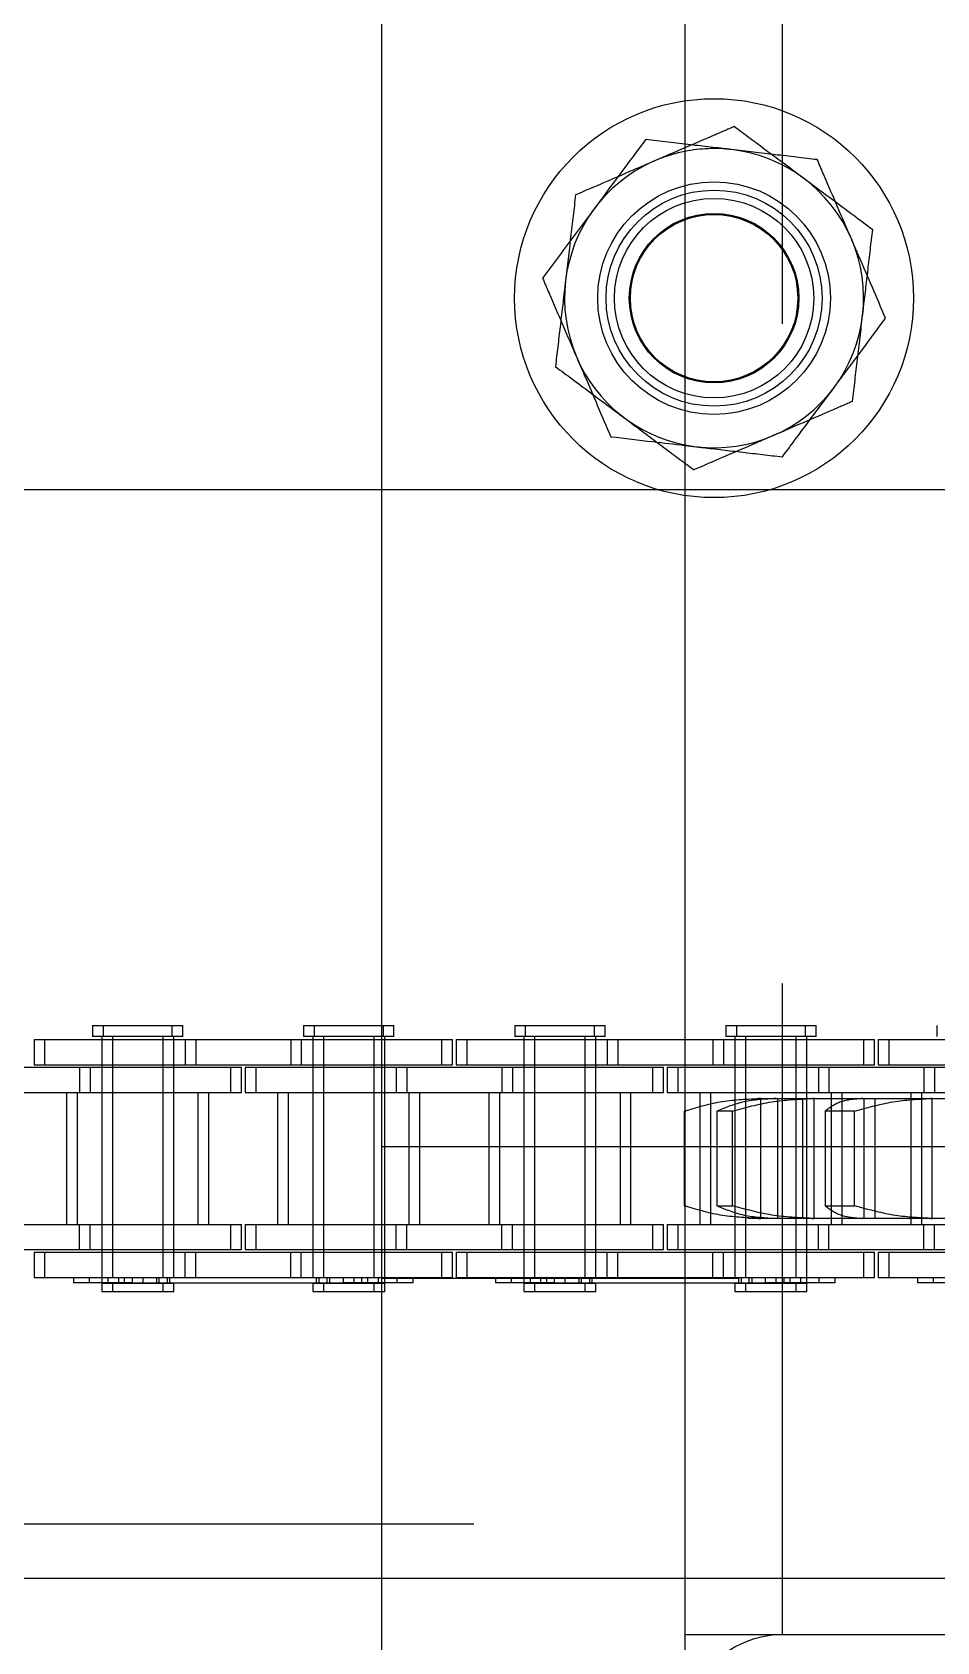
# Model space of a CAD drawing. Header units: metres. Extents: x 0 to 21025, y 0 to 14850.
# Drawn here: x 5680.5 to 5734.9, y 9052.3 to 9149.1 of the extents above; entities that cross this region are included whole.
import ezdxf

# ---------------------------------------------------------------- set-up
doc = ezdxf.new("R2010")
doc.units = ezdxf.units.M
doc.header["$LTSCALE"] = 25
doc.linetypes.add('HIDDEN2', pattern=[4.7625, 3.175, -1.5875])
doc.layers.add('SL4', color=4, linetype='Continuous')
doc.layers.add('ST1', color=7, linetype='HIDDEN2')

msp = doc.modelspace()

# ---------------------------------------------------------------- linework, layer by layer
at = {"layer": 'SL4'}
for p, q in [((5719.777, 9261.149), (5719.777, 9121.619)), ((5701.527, 9121.619), (5701.527, 9153.134)), ((5719.777, 9142.4), (5717.414, 9142.678)), ((5540.514, 9121.619), (6330.271, 9121.619)), ((5540.514, 9056.144), (6330.277, 9056.144))]:
    msp.add_line(p, q, dxfattribs=at)
for start, end in [(101.21227, 143.31178), (143.31178, 203.31178), (203.31178, 258.78773)]:
    msp.add_arc((5721.527, 9133.134), 9, start, end, dxfattribs=at)
for points, knots in [([(5717.414, 9142.678), (5716.91, 9142.001), (5715.892, 9140.635), (5714.84, 9139.223), (5714.31, 9138.511)], [0, 0, 0, 0, 0.495458, 1, 1, 1, 1]), ([(5714.31, 9138.511), (5714.236, 9138.412), (5713.679, 9137.664), (5712.628, 9136.254), (5711.682, 9134.984), (5711.205, 9134.344)], [0, 0, 0, 0, 0.07009, 0.530784, 1, 1, 1, 1]), ([(5711.205, 9134.344), (5711.336, 9134.039), (5712.006, 9132.486), (5712.702, 9130.87), (5713.261, 9129.572)], [0, 0, 0, 0, 0.196353, 1, 1, 1, 1]), ([(5713.261, 9129.572), (5713.415, 9129.216), (5714.11, 9127.602), (5714.789, 9126.027), (5715.318, 9124.8)], [0, 0, 0, 0, 0.2203639, 1, 1, 1, 1]), ([(5715.318, 9124.8), (5716.155, 9124.702), (5717.618, 9124.53), (5719.13, 9124.353), (5719.777, 9124.277)], [0, 0, 0, 0, 0.572461, 1, 1, 1, 1])]:
    msp.add_open_spline(points, degree=3, knots=knots, dxfattribs=at)
at = {"layer": 'ST1'}
for p, q in [((5725.627, 9330.034), (5725.627, 9052.734)), ((5719.777, 9124.305), (5720.478, 9124.195)), ((5719.777, 9124.277), (5720.478, 9124.195)), ((5701.527, 9046.619), (5701.527, 9121.619)), ((5719.777, 9121.619), (5719.777, 9046.619)), ((5684.13, 9089.384), (5688.927, 9089.384)), ((5684.13, 9089.384), (5684.13, 9088.725)), ((5684.769, 9089.384), (5684.769, 9088.725)), ((5688.927, 9089.384), (5689.566, 9089.384)), ((5688.927, 9088.725), (5688.927, 9089.384)), ((5689.566, 9088.725), (5689.566, 9089.384)), ((5696.83, 9089.384), (5701.627, 9089.384)), ((5696.83, 9089.384), (5696.83, 9088.725)), ((5697.469, 9089.384), (5697.469, 9088.725)), ((5701.627, 9089.384), (5702.266, 9089.384)), ((5701.627, 9088.725), (5701.627, 9089.384)), ((5702.266, 9088.725), (5702.266, 9089.384)), ((5709.53, 9089.384), (5714.327, 9089.384)), ((5709.53, 9089.384), (5709.53, 9088.725)), ((5710.169, 9089.384), (5710.169, 9088.725)), ((5714.327, 9089.384), (5714.966, 9089.384)), ((5714.327, 9088.725), (5714.327, 9089.384)), ((5714.966, 9088.725), (5714.966, 9089.384)), ((5722.23, 9089.384), (5727.027, 9089.384)), ((5722.23, 9089.384), (5722.23, 9088.725)), ((5722.869, 9089.384), (5722.869, 9088.725)), ((5727.027, 9089.384), (5727.666, 9089.384)), ((5727.027, 9088.725), (5727.027, 9089.384)), ((5727.666, 9088.725), (5727.666, 9089.384)), ((5734.93, 9089.384), (5734.93, 9088.725)), ((5680.608, 9088.541), (5689.703, 9088.541)), ((5680.608, 9088.541), (5680.608, 9087.021)), ((5681.247, 9088.541), (5681.247, 9087.021)), ((5688.927, 9088.725), (5684.13, 9088.725)), ((5684.683, 9088.725), (5684.683, 9074.227)), ((5684.683, 9088.541), (5684.683, 9087.021)), ((5685.322, 9088.725), (5685.322, 9074.227)), ((5685.322, 9088.541), (5685.322, 9087.021)), ((5688.373, 9074.227), (5688.373, 9088.725)), ((5688.373, 9087.021), (5688.373, 9088.541)), ((5689.566, 9088.725), (5688.927, 9088.725)), ((5689.012, 9074.227), (5689.012, 9088.725)), ((5689.012, 9087.021), (5689.012, 9088.541)), ((5689.703, 9088.541), (5689.703, 9087.021)), ((5689.703, 9088.541), (5696.053, 9088.541)), ((5690.342, 9088.541), (5690.342, 9087.021)), ((5696.053, 9088.541), (5696.053, 9087.021)), ((5696.053, 9088.541), (5705.148, 9088.541)), ((5696.692, 9088.541), (5696.692, 9087.021)), ((5701.627, 9088.725), (5696.83, 9088.725)), ((5697.383, 9088.725), (5697.383, 9074.227)), ((5697.383, 9088.541), (5697.383, 9087.021)), ((5698.022, 9088.725), (5698.022, 9074.227)), ((5698.022, 9088.541), (5698.022, 9087.021)), ((5701.073, 9074.227), (5701.073, 9088.725)), ((5701.073, 9087.021), (5701.073, 9088.541)), ((5702.266, 9088.725), (5701.627, 9088.725)), ((5701.712, 9074.227), (5701.712, 9088.725)), ((5701.712, 9087.021), (5701.712, 9088.541)), ((5705.148, 9088.541), (5705.787, 9088.541)), ((5705.148, 9087.021), (5705.148, 9088.541)), ((5705.787, 9087.021), (5705.787, 9088.541)), ((5706.008, 9088.541), (5715.103, 9088.541)), ((5706.008, 9088.541), (5706.008, 9087.021)), ((5706.647, 9088.541), (5706.647, 9087.021)), ((5714.327, 9088.725), (5709.53, 9088.725)), ((5710.083, 9088.725), (5710.083, 9074.227)), ((5710.083, 9088.541), (5710.083, 9087.021)), ((5710.722, 9088.725), (5710.722, 9074.227)), ((5710.722, 9088.541), (5710.722, 9087.021)), ((5713.773, 9074.227), (5713.773, 9088.725)), ((5713.773, 9087.021), (5713.773, 9088.541)), ((5714.966, 9088.725), (5714.327, 9088.725)), ((5714.412, 9074.227), (5714.412, 9088.725)), ((5714.412, 9087.021), (5714.412, 9088.541)), ((5715.103, 9088.541), (5715.103, 9087.021)), ((5715.103, 9088.541), (5721.453, 9088.541)), ((5715.742, 9088.541), (5715.742, 9087.021)), ((5721.453, 9088.541), (5721.453, 9087.021)), ((5721.453, 9088.541), (5730.548, 9088.541)), ((5722.092, 9088.541), (5722.092, 9087.021)), ((5727.027, 9088.725), (5722.23, 9088.725)), ((5722.783, 9088.725), (5722.783, 9074.227)), ((5722.783, 9088.541), (5722.783, 9087.021)), ((5723.422, 9088.725), (5723.422, 9074.227)), ((5723.422, 9088.541), (5723.422, 9087.021)), ((5726.473, 9074.227), (5726.473, 9088.725)), ((5726.473, 9087.021), (5726.473, 9088.541)), ((5727.666, 9088.725), (5727.027, 9088.725)), ((5727.112, 9074.227), (5727.112, 9088.725)), ((5727.112, 9087.021), (5727.112, 9088.541)), ((5730.548, 9088.541), (5731.187, 9088.541)), ((5730.548, 9087.021), (5730.548, 9088.541)), ((5731.187, 9087.021), (5731.187, 9088.541)), ((5731.408, 9088.541), (5740.503, 9088.541)), ((5731.408, 9088.541), (5731.408, 9087.021)), ((5732.047, 9088.541), (5732.047, 9087.021)), ((5677.003, 9086.869), (5683.353, 9086.869)), ((5680.608, 9087.021), (5689.703, 9087.021)), ((5683.353, 9086.869), (5683.353, 9085.349)), ((5683.353, 9086.869), (5692.448, 9086.869)), ((5683.992, 9086.869), (5683.992, 9085.349)), ((5684.683, 9086.869), (5684.683, 9085.349)), ((5685.322, 9086.869), (5685.322, 9085.349)), ((5688.373, 9085.349), (5688.373, 9086.869)), ((5689.012, 9085.349), (5689.012, 9086.869)), ((5689.703, 9087.021), (5696.053, 9087.021)), ((5692.448, 9086.869), (5693.087, 9086.869)), ((5692.448, 9085.349), (5692.448, 9086.869)), ((5693.087, 9085.349), (5693.087, 9086.869)), ((5693.308, 9086.869), (5702.403, 9086.869)), ((5693.308, 9086.869), (5693.308, 9085.349)), ((5693.947, 9086.869), (5693.947, 9085.349)), ((5696.053, 9087.021), (5705.148, 9087.021)), ((5697.383, 9086.869), (5697.383, 9085.349)), ((5698.022, 9086.869), (5698.022, 9085.349)), ((5701.073, 9085.349), (5701.073, 9086.869)), ((5701.712, 9085.349), (5701.712, 9086.869)), ((5702.403, 9086.869), (5702.403, 9085.349)), ((5702.403, 9086.869), (5708.753, 9086.869)), ((5703.042, 9086.869), (5703.042, 9085.349)), ((5705.148, 9087.021), (5705.787, 9087.021)), ((5706.008, 9087.021), (5715.103, 9087.021)), ((5708.753, 9086.869), (5708.753, 9085.349)), ((5708.753, 9086.869), (5717.848, 9086.869)), ((5709.392, 9086.869), (5709.392, 9085.349)), ((5710.083, 9086.869), (5710.083, 9085.349)), ((5710.722, 9086.869), (5710.722, 9085.349)), ((5713.773, 9085.349), (5713.773, 9086.869)), ((5714.412, 9085.349), (5714.412, 9086.869)), ((5715.103, 9087.021), (5721.453, 9087.021)), ((5717.848, 9086.869), (5718.487, 9086.869)), ((5717.848, 9085.349), (5717.848, 9086.869)), ((5718.487, 9085.349), (5718.487, 9086.869)), ((5718.708, 9086.869), (5727.803, 9086.869)), ((5718.708, 9086.869), (5718.708, 9085.349)), ((5719.347, 9086.869), (5719.347, 9085.349)), ((5721.453, 9087.021), (5730.548, 9087.021)), ((5722.783, 9086.869), (5722.783, 9085.349)), ((5723.422, 9086.869), (5723.422, 9085.349)), ((5726.473, 9085.349), (5726.473, 9086.869)), ((5727.112, 9085.349), (5727.112, 9086.869)), ((5727.803, 9086.869), (5727.803, 9085.349)), ((5727.803, 9086.869), (5734.153, 9086.869)), ((5728.442, 9086.869), (5728.442, 9085.349)), ((5730.548, 9087.021), (5731.187, 9087.021)), ((5731.408, 9087.021), (5740.503, 9087.021)), ((5734.153, 9086.869), (5734.153, 9085.349)), ((5734.153, 9086.869), (5743.248, 9086.869)), ((5734.792, 9086.869), (5734.792, 9085.349)), ((5677.003, 9085.349), (5683.353, 9085.349)), ((5682.568, 9085.349), (5682.568, 9077.419)), ((5683.207, 9085.349), (5683.207, 9077.419)), ((5683.353, 9085.349), (5692.448, 9085.349)), ((5684.683, 9085.349), (5684.683, 9077.419)), ((5685.322, 9085.349), (5685.322, 9077.419)), ((5688.373, 9077.419), (5688.373, 9085.349)), ((5689.012, 9077.419), (5689.012, 9085.349)), ((5690.488, 9077.419), (5690.488, 9085.349)), ((5691.127, 9077.419), (5691.127, 9085.349)), ((5692.448, 9085.349), (5693.087, 9085.349)), ((5693.308, 9085.349), (5702.403, 9085.349)), ((5695.268, 9085.349), (5695.268, 9077.419)), ((5695.907, 9085.349), (5695.907, 9077.419)), ((5697.383, 9085.349), (5697.383, 9077.419)), ((5698.022, 9085.349), (5698.022, 9077.419)), ((5701.073, 9077.419), (5701.073, 9085.349)), ((5701.712, 9077.419), (5701.712, 9085.349)), ((5702.403, 9085.349), (5708.753, 9085.349)), ((5703.188, 9077.419), (5703.188, 9085.349)), ((5703.827, 9077.419), (5703.827, 9085.349)), ((5707.968, 9085.349), (5707.968, 9077.419)), ((5708.607, 9085.349), (5708.607, 9077.419)), ((5708.753, 9085.349), (5717.848, 9085.349)), ((5710.083, 9085.349), (5710.083, 9077.419)), ((5710.722, 9085.349), (5710.722, 9077.419)), ((5713.773, 9077.419), (5713.773, 9085.349)), ((5714.412, 9077.419), (5714.412, 9085.349)), ((5715.888, 9077.419), (5715.888, 9085.349)), ((5716.527, 9077.419), (5716.527, 9085.349)), ((5717.848, 9085.349), (5718.487, 9085.349)), ((5718.708, 9085.349), (5727.803, 9085.349)), ((5720.668, 9085.349), (5720.668, 9077.419)), ((5721.307, 9085.349), (5721.307, 9077.419)), ((5722.783, 9085.349), (5722.783, 9077.419)), ((5723.422, 9085.349), (5723.422, 9077.419)), ((5726.473, 9077.419), (5726.473, 9085.349)), ((5727.112, 9077.419), (5727.112, 9085.349)), ((5727.803, 9085.349), (5734.153, 9085.349)), ((5728.588, 9077.419), (5728.588, 9085.349)), ((5729.227, 9077.419), (5729.227, 9085.349)), ((5733.368, 9085.349), (5733.368, 9077.419)), ((5734.007, 9085.349), (5734.007, 9077.419)), ((5734.153, 9085.349), (5743.248, 9085.349)), ((5719.758, 9084.227), (5719.734, 9084.227)), ((5719.734, 9084.227), (5719.734, 9078.541)), ((5719.758, 9078.541), (5719.758, 9084.227)), ((5722.634, 9084.227), (5721.696, 9084.227)), ((5721.696, 9084.227), (5721.696, 9078.541)), ((5722.634, 9078.541), (5722.634, 9084.227)), ((5724.067, 9084.989), (5724.208, 9084.989)), ((5724.208, 9084.989), (5724.334, 9084.989)), ((5724.334, 9084.989), (5724.208, 9084.989)), ((5724.334, 9077.779), (5724.334, 9084.989)), ((5724.334, 9084.989), (5725.264, 9084.989)), ((5725.264, 9084.989), (5727.429, 9084.989)), ((5725.373, 9077.779), (5725.373, 9084.989)), ((5726.871, 9077.779), (5726.871, 9084.989)), ((5727.429, 9084.989), (5727.557, 9084.989)), ((5727.557, 9084.989), (5727.429, 9084.989)), ((5727.557, 9077.779), (5727.557, 9084.989)), ((5727.557, 9084.989), (5730.471, 9084.989)), ((5729.978, 9084.227), (5728.215, 9084.227)), ((5728.215, 9084.227), (5728.215, 9078.541)), ((5729.978, 9078.541), (5729.978, 9084.227)), ((5730.471, 9084.989), (5734.54, 9084.989)), ((5730.549, 9077.779), (5730.549, 9084.989)), ((5731.218, 9077.779), (5731.218, 9084.989)), ((5734.54, 9084.989), (5734.655, 9084.989)), ((5734.655, 9084.989), (5734.54, 9084.989)), ((5734.655, 9077.779), (5734.655, 9084.989)), ((5734.655, 9084.989), (5739.2, 9084.989)), ((5701.527, 9082.101), (5961.718, 9082.101)), ((5719.734, 9078.541), (5719.758, 9078.541)), ((5721.696, 9078.541), (5722.634, 9078.541)), ((5728.215, 9078.541), (5729.978, 9078.541)), ((5677.003, 9077.419), (5683.353, 9077.419)), ((5683.353, 9075.899), (5683.353, 9077.419)), ((5683.353, 9077.419), (5692.448, 9077.419)), ((5683.992, 9075.899), (5683.992, 9077.419)), ((5684.683, 9077.419), (5684.683, 9075.899)), ((5685.322, 9077.419), (5685.322, 9075.899)), ((5688.373, 9075.899), (5688.373, 9077.419)), ((5689.012, 9075.899), (5689.012, 9077.419)), ((5692.448, 9077.419), (5693.087, 9077.419)), ((5692.448, 9075.899), (5692.448, 9077.419)), ((5693.087, 9075.899), (5693.087, 9077.419)), ((5693.308, 9077.419), (5702.403, 9077.419)), ((5693.308, 9077.419), (5693.308, 9075.899)), ((5693.947, 9077.419), (5693.947, 9075.899)), ((5697.383, 9077.419), (5697.383, 9075.899)), ((5698.022, 9077.419), (5698.022, 9075.899)), ((5701.073, 9075.899), (5701.073, 9077.419)), ((5701.712, 9075.899), (5701.712, 9077.419)), ((5702.403, 9075.899), (5702.403, 9077.419)), ((5702.403, 9077.419), (5708.753, 9077.419)), ((5703.042, 9075.899), (5703.042, 9077.419)), ((5708.753, 9075.899), (5708.753, 9077.419)), ((5708.753, 9077.419), (5717.848, 9077.419)), ((5709.392, 9075.899), (5709.392, 9077.419)), ((5710.083, 9077.419), (5710.083, 9075.899)), ((5710.722, 9077.419), (5710.722, 9075.899)), ((5713.773, 9075.899), (5713.773, 9077.419)), ((5714.412, 9075.899), (5714.412, 9077.419)), ((5717.848, 9077.419), (5718.487, 9077.419)), ((5717.848, 9075.899), (5717.848, 9077.419)), ((5718.487, 9075.899), (5718.487, 9077.419)), ((5718.708, 9077.419), (5727.803, 9077.419)), ((5718.708, 9077.419), (5718.708, 9075.899)), ((5719.347, 9077.419), (5719.347, 9075.899)), ((5722.783, 9077.419), (5722.783, 9075.899)), ((5723.422, 9077.419), (5723.422, 9075.899)), ((5723.571, 9077.788), (5724.067, 9077.779)), ((5724.208, 9077.779), (5724.067, 9077.779)), ((5724.334, 9077.779), (5724.208, 9077.779)), ((5724.208, 9077.779), (5724.334, 9077.779)), ((5725.264, 9077.779), (5724.334, 9077.779)), ((5727.429, 9077.779), (5725.264, 9077.779)), ((5726.473, 9075.899), (5726.473, 9077.419)), ((5727.112, 9075.899), (5727.112, 9077.419)), ((5727.557, 9077.779), (5727.429, 9077.779)), ((5727.429, 9077.779), (5727.557, 9077.779)), ((5730.471, 9077.779), (5727.557, 9077.779)), ((5727.803, 9075.899), (5727.803, 9077.419)), ((5727.803, 9077.419), (5734.153, 9077.419)), ((5728.442, 9075.899), (5728.442, 9077.419)), ((5734.54, 9077.779), (5730.471, 9077.779)), ((5734.153, 9075.899), (5734.153, 9077.419)), ((5734.153, 9077.419), (5743.248, 9077.419)), ((5734.655, 9077.779), (5734.54, 9077.779)), ((5734.54, 9077.779), (5734.655, 9077.779)), ((5739.2, 9077.779), (5734.655, 9077.779)), ((5734.792, 9075.899), (5734.792, 9077.419)), ((5677.003, 9075.899), (5683.353, 9075.899)), ((5680.608, 9075.747), (5689.703, 9075.747)), ((5680.608, 9075.747), (5680.608, 9074.227)), ((5681.247, 9075.747), (5681.247, 9074.227)), ((5683.353, 9075.899), (5692.448, 9075.899)), ((5684.683, 9075.747), (5684.683, 9073.894)), ((5685.322, 9075.747), (5685.322, 9074.227)), ((5688.373, 9074.227), (5688.373, 9075.747)), ((5689.012, 9074.227), (5689.012, 9075.747)), ((5689.703, 9074.227), (5689.703, 9075.747)), ((5689.703, 9075.747), (5696.053, 9075.747)), ((5690.342, 9074.227), (5690.342, 9075.747)), ((5692.448, 9075.899), (5693.087, 9075.899)), ((5693.308, 9075.899), (5702.403, 9075.899)), ((5696.053, 9074.227), (5696.053, 9075.747)), ((5696.053, 9075.747), (5705.148, 9075.747)), ((5696.692, 9074.227), (5696.692, 9075.747)), ((5697.383, 9075.747), (5697.383, 9074.227)), ((5698.022, 9075.747), (5698.022, 9074.227)), ((5701.073, 9074.227), (5701.073, 9075.747)), ((5701.712, 9073.894), (5701.712, 9075.747)), ((5702.403, 9075.899), (5708.753, 9075.899)), ((5705.148, 9075.747), (5705.787, 9075.747)), ((5705.148, 9074.227), (5705.148, 9075.747)), ((5705.787, 9074.227), (5705.787, 9075.747)), ((5706.008, 9075.747), (5715.103, 9075.747)), ((5706.008, 9075.747), (5706.008, 9074.227)), ((5706.647, 9075.747), (5706.647, 9074.227)), ((5708.753, 9075.899), (5717.848, 9075.899)), ((5710.083, 9075.747), (5710.083, 9073.894)), ((5710.722, 9075.747), (5710.722, 9074.227)), ((5713.773, 9074.227), (5713.773, 9075.747)), ((5714.412, 9074.227), (5714.412, 9075.747)), ((5715.103, 9074.227), (5715.103, 9075.747)), ((5715.103, 9075.747), (5721.453, 9075.747)), ((5715.742, 9074.227), (5715.742, 9075.747)), ((5717.848, 9075.899), (5718.487, 9075.899)), ((5718.708, 9075.899), (5727.803, 9075.899)), ((5721.453, 9074.227), (5721.453, 9075.747)), ((5721.453, 9075.747), (5730.548, 9075.747)), ((5722.092, 9074.227), (5722.092, 9075.747)), ((5722.783, 9075.747), (5722.783, 9074.227)), ((5723.422, 9075.747), (5723.422, 9074.227)), ((5726.473, 9074.227), (5726.473, 9075.747)), ((5727.112, 9073.894), (5727.112, 9075.747)), ((5727.803, 9075.899), (5734.153, 9075.899)), ((5730.548, 9075.747), (5731.187, 9075.747)), ((5730.548, 9074.227), (5730.548, 9075.747)), ((5731.187, 9074.227), (5731.187, 9075.747)), ((5731.408, 9075.747), (5740.503, 9075.747)), ((5731.408, 9075.747), (5731.408, 9074.227)), ((5732.047, 9075.747), (5732.047, 9074.227)), ((5734.153, 9075.899), (5743.248, 9075.899)), ((5680.608, 9074.227), (5689.703, 9074.227)), ((5682.976, 9074.227), (5682.976, 9073.894)), ((5686.528, 9073.894), (5682.976, 9073.894)), ((5683.937, 9073.894), (5683.937, 9074.227)), ((5688.373, 9073.858), (5684.683, 9073.858)), ((5684.683, 9073.858), (5684.683, 9073.384)), ((5685.052, 9074.227), (5685.052, 9073.858)), ((5685.322, 9073.858), (5685.322, 9073.384)), ((5685.691, 9074.227), (5685.691, 9073.858)), ((5686.06, 9073.894), (5686.06, 9074.227)), ((5686.528, 9073.894), (5686.528, 9074.227)), ((5686.528, 9073.894), (5699.228, 9073.894)), ((5687.167, 9073.894), (5687.167, 9074.227)), ((5688.004, 9073.858), (5688.004, 9074.227)), ((5688.147, 9073.894), (5688.147, 9074.227)), ((5689.012, 9073.858), (5688.373, 9073.858)), ((5688.373, 9073.384), (5688.373, 9073.858)), ((5688.643, 9073.858), (5688.643, 9074.227)), ((5688.786, 9073.894), (5688.786, 9074.227)), ((5689.012, 9073.384), (5689.012, 9073.858)), ((5689.703, 9074.227), (5696.053, 9074.227)), ((5696.053, 9074.227), (5705.148, 9074.227)), ((5701.073, 9073.858), (5697.383, 9073.858)), ((5697.383, 9073.858), (5697.383, 9073.384)), ((5697.609, 9073.894), (5697.609, 9074.227)), ((5697.752, 9074.227), (5697.752, 9073.858)), ((5698.022, 9073.858), (5698.022, 9073.384)), ((5698.248, 9073.894), (5698.248, 9074.227)), ((5698.391, 9074.227), (5698.391, 9073.858)), ((5699.228, 9073.894), (5699.228, 9074.227)), ((5702.459, 9073.894), (5699.228, 9073.894)), ((5699.867, 9073.894), (5699.867, 9074.227)), ((5700.335, 9073.894), (5700.335, 9074.227)), ((5700.704, 9073.858), (5700.704, 9074.227)), ((5701.712, 9073.858), (5701.073, 9073.858)), ((5701.073, 9073.384), (5701.073, 9073.858)), ((5701.343, 9073.858), (5701.343, 9074.227)), ((5961.115, 9074.164), (5701.527, 9074.164)), ((5701.712, 9073.384), (5701.712, 9073.858)), ((5702.459, 9073.894), (5702.459, 9074.227)), ((5703.419, 9073.894), (5702.459, 9073.894)), ((5703.419, 9073.894), (5703.419, 9074.227)), ((5705.148, 9074.227), (5705.787, 9074.227)), ((5706.008, 9074.227), (5715.103, 9074.227)), ((5708.376, 9074.227), (5708.376, 9073.894)), ((5711.928, 9073.894), (5708.376, 9073.894)), ((5709.337, 9073.894), (5709.337, 9074.227)), ((5713.773, 9073.858), (5710.083, 9073.858)), ((5710.083, 9073.858), (5710.083, 9073.384)), ((5710.452, 9074.227), (5710.452, 9073.858)), ((5710.722, 9073.858), (5710.722, 9073.384)), ((5711.091, 9074.227), (5711.091, 9073.858)), ((5711.46, 9073.894), (5711.46, 9074.227)), ((5711.928, 9073.894), (5711.928, 9074.227)), ((5711.928, 9073.894), (5724.628, 9073.894)), ((5712.567, 9073.894), (5712.567, 9074.227)), ((5713.404, 9073.858), (5713.404, 9074.227)), ((5713.547, 9073.894), (5713.547, 9074.227)), ((5714.412, 9073.858), (5713.773, 9073.858)), ((5713.773, 9073.384), (5713.773, 9073.858)), ((5714.043, 9073.858), (5714.043, 9074.227)), ((5714.186, 9073.894), (5714.186, 9074.227)), ((5714.412, 9073.384), (5714.412, 9073.858)), ((5715.103, 9074.227), (5721.453, 9074.227)), ((5721.453, 9074.227), (5730.548, 9074.227)), ((5726.473, 9073.858), (5722.783, 9073.858)), ((5722.783, 9073.858), (5722.783, 9073.384)), ((5723.009, 9073.894), (5723.009, 9074.227)), ((5723.152, 9074.227), (5723.152, 9073.858)), ((5723.422, 9073.858), (5723.422, 9073.384)), ((5723.648, 9073.894), (5723.648, 9074.227)), ((5723.791, 9074.227), (5723.791, 9073.858)), ((5724.628, 9073.894), (5724.628, 9074.227)), ((5727.859, 9073.894), (5724.628, 9073.894)), ((5725.267, 9073.894), (5725.267, 9074.227)), ((5725.735, 9073.894), (5725.735, 9074.227)), ((5726.104, 9073.858), (5726.104, 9074.227)), ((5727.112, 9073.858), (5726.473, 9073.858)), ((5726.473, 9073.384), (5726.473, 9073.858)), ((5726.743, 9073.858), (5726.743, 9074.227)), ((5727.112, 9073.384), (5727.112, 9073.858)), ((5727.859, 9073.894), (5727.859, 9074.227)), ((5728.819, 9073.894), (5727.859, 9073.894)), ((5728.819, 9073.894), (5728.819, 9074.227)), ((5730.548, 9074.227), (5731.187, 9074.227)), ((5731.408, 9074.227), (5740.503, 9074.227)), ((5733.776, 9074.227), (5733.776, 9073.894)), ((5737.328, 9073.894), (5733.776, 9073.894)), ((5734.737, 9073.894), (5734.737, 9074.227)), ((5684.683, 9073.384), (5688.373, 9073.384)), ((5688.373, 9073.384), (5689.012, 9073.384)), ((5697.383, 9073.384), (5701.073, 9073.384)), ((5701.073, 9073.384), (5701.712, 9073.384)), ((5710.083, 9073.384), (5713.773, 9073.384)), ((5713.773, 9073.384), (5714.412, 9073.384)), ((5722.783, 9073.384), (5726.473, 9073.384)), ((5726.473, 9073.384), (5727.112, 9073.384)), ((6540.514, 9059.381), (5540.514, 9059.381)), ((5540.514, 9056.144), (6330.277, 9056.144)), ((5725.627, 9052.734), (5719.777, 9052.734)), ((5771.077, 9052.734), (5725.627, 9052.734))]:
    msp.add_line(p, q, dxfattribs=at)
for radius in [12, 7, 6.5, 6, 5.1, 5.036]:
    msp.add_circle((5721.527, 9133.134), radius, dxfattribs=at)
for centre, radius, start, end in [((5721.527, 9133.134), 9, 83.31178, 101.21227), ((5721.527, 9133.134), 9, 23.31178, 83.31178), ((5721.527, 9133.134), 9, 323.31178, 23.31178), ((5721.527, 9133.134), 9, 263.31178, 323.31178), ((5725.627, 9046.884), 5.85, 90, 180)]:
    msp.add_arc(centre, radius, start, end, dxfattribs=at)
for points, knots in [([(5722.737, 9143.455), (5722.336, 9143.283), (5720.781, 9142.612), (5719.165, 9141.916), (5717.965, 9141.399)], [0, 0, 0, 0, 0.257551, 1, 1, 1, 1]), ([(5726.904, 9140.351), (5726.805, 9140.424), (5726.057, 9140.982), (5724.647, 9142.032), (5723.378, 9142.978), (5722.737, 9143.455)], [0, 0, 0, 0, 0.07009, 0.530784, 1, 1, 1, 1]), ([(5722.575, 9142.072), (5722.453, 9142.087), (5721.527, 9142.195), (5720.58, 9142.306), (5719.787, 9142.399), (5719.777, 9142.4)], [0, 0, 0, 0, 0.1305775, 0.9888498, 1, 1, 1, 1]), ([(5717.965, 9141.399), (5717.531, 9141.212), (5715.916, 9140.516), (5714.343, 9139.838), (5713.193, 9139.343)], [0, 0, 0, 0, 0.268634, 1, 1, 1, 1]), ([(5727.736, 9141.467), (5726.898, 9141.565), (5725.206, 9141.764), (5723.457, 9141.969), (5722.575, 9142.072)], [0, 0, 0, 0, 0.495458, 1, 1, 1, 1]), ([(5729.792, 9136.695), (5729.233, 9137.993), (5728.536, 9139.609), (5727.867, 9141.162), (5727.736, 9141.467)], [0, 0, 0, 0, 0.803647, 1, 1, 1, 1]), ([(5731.071, 9137.246), (5730.394, 9137.75), (5729.028, 9138.768), (5727.616, 9139.82), (5726.904, 9140.351)], [0, 0, 0, 0, 0.495458, 1, 1, 1, 1]), ([(5713.193, 9139.343), (5713.095, 9138.504), (5712.896, 9136.813), (5712.691, 9135.064), (5712.588, 9134.182)], [0, 0, 0, 0, 0.495458, 1, 1, 1, 1]), ([(5731.848, 9131.923), (5731.319, 9133.151), (5730.641, 9134.725), (5729.945, 9136.339), (5729.792, 9136.695)], [0, 0, 0, 0, 0.779636, 1, 1, 1, 1]), ([(5730.465, 9132.085), (5730.48, 9132.208), (5730.588, 9133.134), (5730.793, 9134.881), (5730.978, 9136.453), (5731.071, 9137.246)], [0, 0, 0, 0, 0.07009, 0.530784, 1, 1, 1, 1]), ([(5712.588, 9134.182), (5712.574, 9134.059), (5712.465, 9133.133), (5712.26, 9131.386), (5712.076, 9129.814), (5711.983, 9129.021)], [0, 0, 0, 0, 0.07009, 0.5307844, 1, 1, 1, 1]), ([(5728.744, 9127.756), (5728.817, 9127.855), (5729.375, 9128.603), (5730.425, 9130.013), (5731.371, 9131.283), (5731.848, 9131.923)], [0, 0, 0, 0, 0.07009, 0.530784, 1, 1, 1, 1]), ([(5729.86, 9126.925), (5729.959, 9127.763), (5730.157, 9129.454), (5730.362, 9131.203), (5730.465, 9132.085)], [0, 0, 0, 0, 0.495458, 1, 1, 1, 1]), ([(5711.983, 9129.021), (5712.659, 9128.517), (5714.025, 9127.499), (5715.437, 9126.447), (5716.15, 9125.916)], [0, 0, 0, 0, 0.495458, 1, 1, 1, 1]), ([(5725.639, 9123.59), (5726.143, 9124.266), (5727.161, 9125.632), (5728.213, 9127.044), (5728.744, 9127.756)], [0, 0, 0, 0, 0.495458, 1, 1, 1, 1]), ([(5729.86, 9126.925), (5729.46, 9126.752), (5727.904, 9126.082), (5726.288, 9125.385), (5725.088, 9124.868)], [0, 0, 0, 0, 0.257551, 1, 1, 1, 1]), ([(5716.15, 9125.916), (5716.248, 9125.843), (5716.996, 9125.286), (5718.406, 9124.235), (5719.676, 9123.289), (5720.316, 9122.812)], [0, 0, 0, 0, 0.07009, 0.530784, 1, 1, 1, 1]), ([(5725.088, 9124.868), (5724.654, 9124.681), (5723.039, 9123.985), (5721.466, 9123.308), (5720.316, 9122.812)], [0, 0, 0, 0, 0.268634, 1, 1, 1, 1]), ([(5720.478, 9124.195), (5720.601, 9124.18), (5721.527, 9124.072), (5723.274, 9123.867), (5724.846, 9123.683), (5725.639, 9123.59)], [0, 0, 0, 0, 0.07009, 0.530784, 1, 1, 1, 1]), ([(5719.758, 9084.227), (5720.451, 9084.443), (5721.838, 9084.875), (5723.418, 9084.951), (5724.208, 9084.989)], [0, 0, 0, 0, 0.500133, 1, 1, 1, 1]), ([(5725.264, 9084.989), (5724.597, 9084.951), (5723.26, 9084.875), (5722.218, 9084.443), (5721.696, 9084.227)], [0, 0, 0, 0, 0.499459, 1, 1, 1, 1]), ([(5722.634, 9084.227), (5723.416, 9084.443), (5724.98, 9084.875), (5726.613, 9084.951), (5727.429, 9084.989)], [0, 0, 0, 0, 0.500152, 1, 1, 1, 1]), ([(5730.471, 9084.989), (5730.006, 9084.951), (5729.074, 9084.875), (5728.501, 9084.443), (5728.215, 9084.227)], [0, 0, 0, 0, 0.49948, 1, 1, 1, 1]), ([(5729.978, 9084.227), (5730.755, 9084.443), (5732.307, 9084.875), (5733.796, 9084.951), (5734.54, 9084.989)], [0, 0, 0, 0, 0.5005288, 1, 1, 1, 1]), ([(5724.208, 9077.779), (5723.419, 9077.816), (5721.839, 9077.892), (5720.452, 9078.324), (5719.758, 9078.541)], [0, 0, 0, 0, 0.499098, 1, 1, 1, 1]), ([(5721.696, 9078.541), (5722.218, 9078.324), (5723.26, 9077.892), (5724.597, 9077.816), (5725.264, 9077.779)], [0, 0, 0, 0, 0.500534, 1, 1, 1, 1]), ([(5727.429, 9077.779), (5726.614, 9077.816), (5724.981, 9077.892), (5723.417, 9078.324), (5722.634, 9078.541)], [0, 0, 0, 0, 0.499124, 1, 1, 1, 1]), ([(5728.215, 9078.541), (5728.501, 9078.324), (5729.074, 9077.892), (5730.006, 9077.816), (5730.471, 9077.779)], [0, 0, 0, 0, 0.500513, 1, 1, 1, 1]), ([(5734.54, 9077.779), (5733.796, 9077.816), (5732.307, 9077.892), (5730.755, 9078.324), (5729.978, 9078.541)], [0, 0, 0, 0, 0.499464, 1, 1, 1, 1])]:
    msp.add_open_spline(points, degree=3, knots=knots, dxfattribs=at)

doc.saveas('drawing.dxf')
